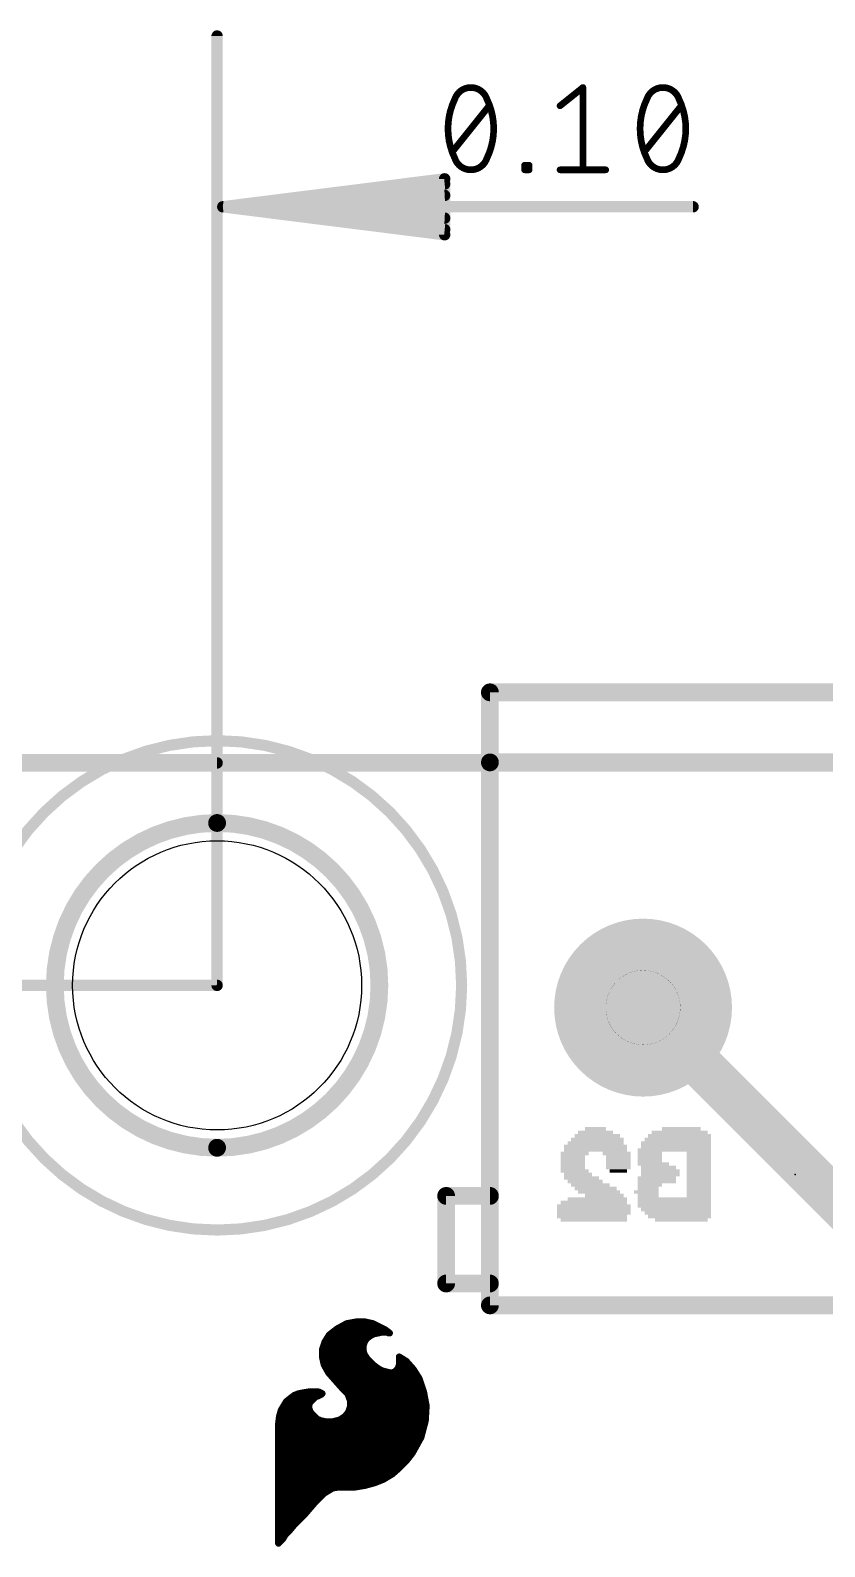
# Model space of a CAD drawing. Extents: x -28.1 to 58.5, y -25.8 to 33.8.
# Drawn here: x 0.41 to 9.48, y 16.45 to 33.77 of the extents above; entities that cross this region are included whole.
import ezdxf

# ---------------------------------------------------------------- set-up
doc = ezdxf.new("R2010")
doc.units = 0
for name, color, linetype in [('1', 12, 'CONTINUOUS'), ('16', 132, 'CONTINUOUS'), ('17', 110, 'CONTINUOUS'), ('20', 31, 'CONTINUOUS'), ('21', 253, 'CONTINUOUS'), ('22', 253, 'CONTINUOUS'), ('23', 53, 'CONTINUOUS'), ('24', 53, 'CONTINUOUS'), ('39', 12, 'CONTINUOUS'), ('41', 12, 'CONTINUOUS'), ('42', 132, 'CONTINUOUS'), ('47', 253, 'CONTINUOUS'), ('51', 253, 'CONTINUOUS')]:
    doc.layers.add(name, color=color, linetype=linetype)

# ---------------------------------------------------------------- blocks, each defined once
blk = doc.blocks.new('ROUNDP')
at = {"const_width": 0.5}
blk.add_lwpolyline([(0, -0.25, 1), (0, 0.25, 1), (0, -0.25)], format="xyb", dxfattribs=at)
blk = doc.blocks.new('RECT')
blk.add_solid([(-0.5, -0.5), (0.5, -0.5), (-0.5, 0.5), (0.5, 0.5)])

msp = doc.modelspace()

# ---------------------------------------------------------------- linework, layer by layer
at = {"layer": '1'}
for points, const_width in [([(0, 25.4), (25.4, 25.4)], 0.2032), ([(7.407, 22.606), (10.074, 19.939)], 0.508)]:
    msp.add_lwpolyline(points, dxfattribs=dict(at, const_width=const_width))
at = {"layer": '1', "const_width": 0.254}
msp.add_lwpolyline([(7.4968, 22.6958, 1), (7.3172, 22.5162)], format="xyb", dxfattribs=at)
at = {"layer": '16', "const_width": 0.2032}
msp.add_lwpolyline([(25.4, 25.4), (0, 25.4)], dxfattribs=at)
at = {"layer": '20', "const_width": 0.2032}
msp.add_lwpolyline([(25.4, 25.4), (0, 25.4)], dxfattribs=at)
at = {"layer": '20'}
msp.add_circle((2.54, 22.86), 1.651, dxfattribs=at)
at = {"layer": '21'}
for points, const_width in [([(5.657, 25.406), (5.657, 26.206)], 0.2032), ([(5.657, 26.206), (19.657, 26.206)], 0.2032), ([(5.657, 19.206), (5.657, 25.406)], 0.2032), ([(5.657, 25.406), (19.657, 25.406)], 0.2032), ([(19.657, 19.206), (5.657, 19.206)], 0.2032), ([(4.131, 19.019), (4.021, 18.999)], 0.0762), ([(4.231, 19.019), (4.131, 19.019)], 0.0762), ([(4.321, 18.999), (4.231, 19.019)], 0.0762), ([(3.821, 18.869), (3.771, 18.789)], 0.0762), ([(3.911, 18.939), (3.821, 18.869)], 0.0762), ([(3.8578, 18.8976), (4.4154, 18.8976)], 0.0762), ([(4.021, 18.999), (3.911, 18.939)], 0.0762), ([(3.9748, 18.9738), (4.3714, 18.9738)], 0.0762), ([(4.251, 18.829), (4.291, 18.859)], 0.0762), ([(4.291, 18.859), (4.331, 18.879)], 0.0762), ([(4.461, 18.929), (4.321, 18.999)], 0.0762), ([(4.331, 18.879), (4.381, 18.889)], 0.0762), ([(4.381, 18.889), (4.421, 18.899)], 0.0762), ([(4.421, 18.899), (4.481, 18.899)], 0.0762), ([(4.501, 18.899), (4.461, 18.929)], 0.0762), ([(4.481, 18.899), (4.501, 18.889)], 0.0762), ([(4.4838, 18.8976), (4.5024, 18.8976)], 0.0762), ([(4.511, 18.889), (4.501, 18.899)], 0.0762), ([(4.501, 18.889), (4.511, 18.889)], 0.0762), ([(3.771, 18.789), (3.741, 18.699)], 0.0762), ([(3.741, 18.699), (3.741, 18.619)], 0.0762), ([(3.741, 18.669), (4.216, 18.669)], 0.0762), ([(3.7564, 18.7452), (4.211, 18.7452)], 0.0762), ([(3.7913, 18.8214), (4.2459, 18.8214)], 0.0762), ([(4.211, 18.749), (4.221, 18.779)], 0.0762), ([(4.211, 18.689), (4.211, 18.749)], 0.0762), ([(4.221, 18.649), (4.211, 18.689)], 0.0762), ([(4.221, 18.779), (4.231, 18.799)], 0.0762), ([(4.231, 18.799), (4.251, 18.829)], 0.0762), ([(3.741, 18.619), (3.761, 18.529)], 0.0762), ([(3.7468, 18.5928), (4.2585, 18.5928)], 0.0762), ([(3.761, 18.529), (3.811, 18.439)], 0.0762), ([(3.7679, 18.5166), (4.3375, 18.5166)], 0.0762), ([(4.261, 18.589), (4.221, 18.649)], 0.0762), ([(4.321, 18.529), (4.261, 18.589)], 0.0762), ([(4.361, 18.499), (4.321, 18.529)], 0.0762), ([(4.391, 18.479), (4.361, 18.499)], 0.0762), ([(4.611, 18.499), (4.601, 18.479)], 0.0762), ([(4.621, 18.529), (4.611, 18.499)], 0.0762), ([(4.6169, 18.5166), (4.7476, 18.5166)], 0.0762), ([(4.621, 18.619), (4.621, 18.529)], 0.0762), ([(4.701, 18.569), (4.621, 18.619)], 0.0762), ([(4.621, 18.5928), (4.6629, 18.5928)], 0.0762), ([(4.781, 18.479), (4.701, 18.569)], 0.0762), ([(3.8102, 18.4404), (4.5054, 18.4404)], 0.0762), ([(3.811, 18.439), (3.881, 18.359)], 0.0762), ([(3.8765, 18.3642), (4.8526, 18.3642)], 0.0762), ([(3.881, 18.359), (3.961, 18.269)], 0.0762), ([(4.431, 18.459), (4.391, 18.479)], 0.0762), ([(4.511, 18.439), (4.431, 18.459)], 0.0762), ([(4.541, 18.439), (4.511, 18.439)], 0.0762), ([(4.571, 18.449), (4.541, 18.439)], 0.0762), ([(4.5452, 18.4404), (4.8056, 18.4404)], 0.0762), ([(4.601, 18.479), (4.571, 18.449)], 0.0762), ([(4.851, 18.369), (4.781, 18.479)], 0.0762), ([(4.901, 18.219), (4.851, 18.369)], 0.0762), ([(3.381, 18.149), (3.331, 18.109)], 0.0762), ([(3.421, 18.179), (3.381, 18.149)], 0.0762), ([(3.471, 18.199), (3.421, 18.179)], 0.0762), ([(3.521, 18.209), (3.471, 18.199)], 0.0762), ([(3.581, 18.219), (3.521, 18.209)], 0.0762), ([(3.5378, 18.2118), (3.7154, 18.2118)], 0.0762), ([(3.701, 18.219), (3.581, 18.219)], 0.0762), ([(3.601, 18.099), (3.661, 18.159)], 0.0762), ([(3.661, 18.159), (3.691, 18.169)], 0.0762), ([(3.691, 18.169), (3.731, 18.189)], 0.0762), ([(3.741, 18.199), (3.701, 18.219)], 0.0762), ([(3.731, 18.189), (3.741, 18.199)], 0.0762), ([(3.9441, 18.288), (4.878, 18.288)], 0.0762), ([(3.961, 18.269), (4.031, 18.199)], 0.0762), ([(4.0182, 18.2118), (4.9024, 18.2118)], 0.0762), ([(4.031, 18.199), (4.061, 18.119)], 0.0762), ([(4.931, 18.059), (4.901, 18.219)], 0.0762), ([(3.271, 18.009), (3.251, 17.939)], 0.0762), ([(3.2636, 17.9832), (3.6115, 17.9832)], 0.0762), ([(3.331, 18.109), (3.271, 18.009)], 0.0762), ([(3.3012, 18.0594), (3.591, 18.0594)], 0.0762), ([(3.3643, 18.1356), (3.6376, 18.1356)], 0.0762), ([(3.591, 18.069), (3.601, 18.099)], 0.0762), ([(3.591, 18.029), (3.591, 18.069)], 0.0762), ([(3.601, 17.999), (3.591, 18.029)], 0.0762), ([(3.621, 17.969), (3.601, 17.999)], 0.0762), ([(3.681, 17.909), (3.621, 17.969)], 0.0762), ([(4.041, 17.989), (4.001, 17.939)], 0.0762), ([(4.0364, 17.9832), (4.9265, 17.9832)], 0.0762), ([(4.061, 18.049), (4.041, 17.989)], 0.0762), ([(4.0548, 18.1356), (4.9166, 18.1356)], 0.0762), ([(4.061, 18.119), (4.061, 18.049)], 0.0762), ([(4.061, 18.0594), (4.9309, 18.0594)], 0.0762), ([(4.921, 17.889), (4.931, 18.059)], 0.0762), ([(3.251, 17.939), (3.241, 17.859)], 0.0762), ([(3.241, 17.859), (3.241, 16.489)], 0.0762), ([(3.241, 17.8308), (4.9057, 17.8308)], 0.0762), ([(3.247, 17.907), (3.686, 17.907)], 0.0762), ([(3.731, 17.889), (3.681, 17.909)], 0.0762), ([(3.781, 17.879), (3.731, 17.889)], 0.0762), ([(3.861, 17.879), (3.781, 17.879)], 0.0762), ([(3.941, 17.899), (3.861, 17.879)], 0.0762), ([(4.001, 17.939), (3.941, 17.899)], 0.0762), ([(3.953, 17.907), (4.9221, 17.907)], 0.0762), ([(4.871, 17.699), (4.921, 17.889)], 0.0762), ([(3.241, 17.7546), (4.8856, 17.7546)], 0.0762), ([(3.241, 17.6784), (4.8596, 17.6784)], 0.0762), ([(4.771, 17.519), (4.871, 17.699)], 0.0762), ([(3.241, 17.6022), (4.8172, 17.6022)], 0.0762), ([(3.241, 17.526), (4.7749, 17.526)], 0.0762), ([(3.241, 17.4498), (4.7172, 17.4498)], 0.0762), ([(4.701, 17.429), (4.771, 17.519)], 0.0762), ([(3.241, 17.3736), (4.6456, 17.3736)], 0.0762), ([(3.241, 17.2974), (4.562, 17.2974)], 0.0762), ([(4.441, 17.219), (4.541, 17.279)], 0.0762), ([(4.541, 17.279), (4.621, 17.349)], 0.0762), ([(4.621, 17.349), (4.701, 17.429)], 0.0762), ([(3.241, 17.2212), (4.4447, 17.2212)], 0.0762), ([(3.241, 17.145), (4.207, 17.145)], 0.0762), ([(3.761, 17.059), (3.861, 17.119)], 0.0762), ([(3.861, 17.119), (3.921, 17.129)], 0.0762), ([(3.921, 17.129), (4.111, 17.129)], 0.0762), ([(4.111, 17.129), (4.231, 17.149)], 0.0762), ([(4.231, 17.149), (4.341, 17.179)], 0.0762), ([(4.341, 17.179), (4.441, 17.219)], 0.0762), ([(3.241, 17.0688), (3.7773, 17.0688)], 0.0762), ([(3.241, 16.9926), (3.6946, 16.9926)], 0.0762), ([(3.541, 16.819), (3.661, 16.959)], 0.0762), ([(3.661, 16.959), (3.761, 17.059)], 0.0762), ([(3.241, 16.9164), (3.6245, 16.9164)], 0.0762), ([(3.241, 16.8402), (3.5592, 16.8402)], 0.0762), ([(3.241, 16.764), (3.486, 16.764)], 0.0762), ([(3.421, 16.699), (3.541, 16.819)], 0.0762), ([(3.241, 16.6878), (3.4117, 16.6878)], 0.0762), ([(3.241, 16.6116), (3.3436, 16.6116)], 0.0762), ([(3.291, 16.539), (3.321, 16.589)], 0.0762), ([(3.321, 16.589), (3.371, 16.639)], 0.0762), ([(3.371, 16.639), (3.421, 16.699)], 0.0762), ([(3.241, 16.489), (3.291, 16.539)], 0.0762), ([(3.241, 16.5354), (3.2874, 16.5354)], 0.0762)]:
    msp.add_lwpolyline(points, dxfattribs=dict(at, const_width=const_width))
for points, const_width in [([(5.7078, 26.206, 1), (5.6062, 26.206)], 0.1016), ([(5.657, 26.2568, 1), (5.657, 26.1552)], 0.1016), ([(5.7078, 25.406, 1), (5.6062, 25.406)], 0.1016), ([(5.657, 25.4568, 1), (5.657, 25.3552)], 0.1016), ([(5.6062, 25.406, 1), (5.7078, 25.406)], 0.1016), ([(5.657, 19.2568, 1), (5.657, 19.1552)], 0.1016), ([(5.6062, 19.206, 1), (5.7078, 19.206)], 0.1016), ([(4.131, 19.0381, 1), (4.131, 19)], 0.0381), ([(4.1344, 19.0003, 1), (4.1276, 19.0377)], 0.0381), ([(4.2351, 19.0376, 1), (4.2269, 19.0004)], 0.0381), ([(4.231, 19, 1), (4.231, 19.0381)], 0.0381), ([(3.8093, 18.884, 1), (3.8327, 18.854)], 0.0381), ([(3.8372, 18.8589, 1), (3.8048, 18.8791)], 0.0381), ([(3.8578, 18.9167, 1), (3.8578, 18.8786)], 0.0381), ([(3.9019, 18.9557, 1), (3.9201, 18.9223)], 0.0381), ([(3.9227, 18.924, 1), (3.8993, 18.954)], 0.0381), ([(3.9748, 18.9929, 1), (3.9748, 18.9548)], 0.0381), ([(4.0176, 19.0177, 1), (4.0244, 18.9803)], 0.0381), ([(4.0301, 18.9823, 1), (4.0119, 19.0157)], 0.0381), ([(4.2825, 18.876, 1), (4.2995, 18.842)], 0.0381), ([(4.3024, 18.8438, 1), (4.2796, 18.8742)], 0.0381), ([(4.3295, 19.016, 1), (4.3125, 18.982)], 0.0381), ([(4.3273, 18.8977, 1), (4.3347, 18.8603)], 0.0381), ([(4.3169, 18.9804, 1), (4.3251, 19.0176)], 0.0381), ([(4.3395, 18.862, 1), (4.3225, 18.896)], 0.0381), ([(4.3764, 18.9075, 1), (4.3856, 18.8705)], 0.0381), ([(4.3714, 18.9548, 1), (4.3714, 18.9929)], 0.0381), ([(4.3847, 18.8703, 1), (4.3773, 18.9077)], 0.0381), ([(4.421, 18.9181, 1), (4.421, 18.88)], 0.0381), ([(4.4154, 18.8786, 1), (4.4154, 18.9167)], 0.0381), ([(4.4256, 18.8805, 1), (4.4164, 18.9175)], 0.0381), ([(4.4724, 18.9442, 1), (4.4496, 18.9138)], 0.0381), ([(4.4525, 18.912, 1), (4.4695, 18.946)], 0.0381), ([(4.4895, 18.916, 1), (4.4725, 18.882)], 0.0381), ([(4.4838, 18.9167, 1), (4.4838, 18.8786)], 0.0381), ([(4.481, 18.88, 1), (4.481, 18.9181)], 0.0381), ([(4.5145, 18.9125, 1), (4.4875, 18.8855)], 0.0381), ([(4.501, 18.908, 1), (4.501, 18.8699)], 0.0381), ([(4.4896, 18.8838, 1), (4.5124, 18.9142)], 0.0381), ([(4.4925, 18.872, 1), (4.5095, 18.906)], 0.0381), ([(4.4975, 18.8755, 1), (4.5245, 18.9025)], 0.0381), ([(4.5024, 18.8786, 1), (4.5024, 18.9167)], 0.0381), ([(4.511, 18.8699, 1), (4.511, 18.908)], 0.0381), ([(3.7601, 18.699, 1), (3.722, 18.699)], 0.0381), ([(3.7229, 18.705, 1), (3.7591, 18.693)], 0.0381), ([(3.741, 18.6881, 1), (3.741, 18.65)], 0.0381), ([(3.7564, 18.7643, 1), (3.7564, 18.7262)], 0.0381), ([(3.7548, 18.7991, 1), (3.7872, 18.7789)], 0.0381), ([(3.7891, 18.783, 1), (3.7529, 18.795)], 0.0381), ([(3.7913, 18.8405, 1), (3.7913, 18.8024)], 0.0381), ([(4.1929, 18.755, 1), (4.2291, 18.743)], 0.0381), ([(4.2295, 18.6936, 1), (4.1925, 18.6844)], 0.0381), ([(4.2301, 18.749, 1), (4.192, 18.749)], 0.0381), ([(4.192, 18.689, 1), (4.2301, 18.689)], 0.0381), ([(4.204, 18.7875, 1), (4.238, 18.7705)], 0.0381), ([(4.2391, 18.773, 1), (4.2029, 18.785)], 0.0381), ([(4.211, 18.7262, 1), (4.211, 18.7643)], 0.0381), ([(4.2151, 18.8096, 1), (4.2469, 18.7884)], 0.0381), ([(4.248, 18.7905, 1), (4.214, 18.8075)], 0.0381), ([(4.216, 18.65, 1), (4.216, 18.6881)], 0.0381), ([(4.2396, 18.8442, 1), (4.2624, 18.8138)], 0.0381), ([(4.2669, 18.8184, 1), (4.2351, 18.8396)], 0.0381), ([(4.2459, 18.8024, 1), (4.2459, 18.8405)], 0.0381), ([(3.7596, 18.6231, 1), (3.7224, 18.6149)], 0.0381), ([(3.722, 18.619, 1), (3.7601, 18.619)], 0.0381), ([(3.7468, 18.6119, 1), (3.7468, 18.5738)], 0.0381), ([(3.7777, 18.5383, 1), (3.7443, 18.5197)], 0.0381), ([(3.7424, 18.5249, 1), (3.7796, 18.5331)], 0.0381), ([(3.7679, 18.5357, 1), (3.7679, 18.4976)], 0.0381), ([(4.2369, 18.6596, 1), (4.2051, 18.6384)], 0.0381), ([(4.2025, 18.6444, 1), (4.2395, 18.6536)], 0.0381), ([(4.2745, 18.6025, 1), (4.2475, 18.5755)], 0.0381), ([(4.2451, 18.5784, 1), (4.2769, 18.5996)], 0.0381), ([(4.2585, 18.5738, 1), (4.2585, 18.6119)], 0.0381), ([(4.3324, 18.5442, 1), (4.3096, 18.5138)], 0.0381), ([(4.3075, 18.5155, 1), (4.3345, 18.5425)], 0.0381), ([(4.3375, 18.4976, 1), (4.3375, 18.5357)], 0.0381), ([(4.3716, 18.5149, 1), (4.3504, 18.4831)], 0.0381), ([(4.3496, 18.4838, 1), (4.3724, 18.5142)], 0.0381), ([(4.628, 18.4905, 1), (4.594, 18.5075)], 0.0381), ([(4.6169, 18.5357, 1), (4.6169, 18.4976)], 0.0381), ([(4.6311, 18.6352, 1), (4.6109, 18.6028)], 0.0381), ([(4.621, 18.6119, 1), (4.621, 18.5738)], 0.0381), ([(4.6401, 18.619, 1), (4.602, 18.619)], 0.0381), ([(4.602, 18.529, 1), (4.6401, 18.529)], 0.0381), ([(4.6391, 18.523, 1), (4.6029, 18.535)], 0.0381), ([(4.6629, 18.5738, 1), (4.6629, 18.6119)], 0.0381), ([(4.7152, 18.5817, 1), (4.6868, 18.5563)], 0.0381), ([(4.6909, 18.5528, 1), (4.7111, 18.5852)], 0.0381), ([(4.7476, 18.4976, 1), (4.7476, 18.5357)], 0.0381), ([(3.8102, 18.4595, 1), (3.8102, 18.4214)], 0.0381), ([(3.8253, 18.4515, 1), (3.7967, 18.4265)], 0.0381), ([(3.7943, 18.4297, 1), (3.8277, 18.4483)], 0.0381), ([(3.8765, 18.3833, 1), (3.8765, 18.3452)], 0.0381), ([(3.8952, 18.3717, 1), (3.8668, 18.3463)], 0.0381), ([(3.8667, 18.3465, 1), (3.8953, 18.3715)], 0.0381), ([(4.3995, 18.496, 1), (4.3825, 18.462)], 0.0381), ([(4.3804, 18.4631, 1), (4.4016, 18.4949)], 0.0381), ([(4.4356, 18.4775, 1), (4.4264, 18.4405)], 0.0381), ([(4.4225, 18.442, 1), (4.4395, 18.476)], 0.0381), ([(4.511, 18.4581, 1), (4.511, 18.42)], 0.0381), ([(4.5054, 18.4214, 1), (4.5054, 18.4595)], 0.0381), ([(4.5064, 18.4205, 1), (4.5156, 18.4575)], 0.0381), ([(4.535, 18.4571, 1), (4.547, 18.4209)], 0.0381), ([(4.5452, 18.4595, 1), (4.5452, 18.4214)], 0.0381), ([(4.541, 18.42, 1), (4.541, 18.4581)], 0.0381), ([(4.5575, 18.4625, 1), (4.5845, 18.4355)], 0.0381), ([(4.577, 18.4309, 1), (4.565, 18.4671)], 0.0381), ([(4.584, 18.4875, 1), (4.618, 18.4705)], 0.0381), ([(4.6145, 18.4655, 1), (4.5875, 18.4925)], 0.0381), ([(4.5929, 18.505, 1), (4.6291, 18.493)], 0.0381), ([(4.7971, 18.4892, 1), (4.7649, 18.4688)], 0.0381), ([(4.7668, 18.4663, 1), (4.7952, 18.4917)], 0.0381), ([(4.8056, 18.4214, 1), (4.8056, 18.4595)], 0.0381), ([(4.8691, 18.375, 1), (4.8329, 18.363)], 0.0381), ([(4.8349, 18.3588, 1), (4.8671, 18.3792)], 0.0381), ([(4.8526, 18.3452, 1), (4.8526, 18.3833)], 0.0381), ([(3.3696, 18.1642, 1), (3.3924, 18.1338)], 0.0381), ([(3.3929, 18.1341, 1), (3.3691, 18.1639)], 0.0381), ([(3.4139, 18.1967, 1), (3.4281, 18.1613)], 0.0381), ([(3.4324, 18.1638, 1), (3.4096, 18.1942)], 0.0381), ([(3.4673, 18.2177, 1), (3.4747, 18.1803)], 0.0381), ([(3.4781, 18.1813, 1), (3.4639, 18.2167)], 0.0381), ([(3.5179, 18.2278, 1), (3.5241, 18.1902)], 0.0381), ([(3.5247, 18.1903, 1), (3.5173, 18.2277)], 0.0381), ([(3.5378, 18.2309, 1), (3.5378, 18.1928)], 0.0381), ([(3.581, 18.2381, 1), (3.581, 18.2)], 0.0381), ([(3.5841, 18.2002, 1), (3.5779, 18.2378)], 0.0381), ([(3.655, 18.1771, 1), (3.667, 18.1409)], 0.0381), ([(3.6745, 18.1455, 1), (3.6475, 18.1725)], 0.0381), ([(3.6825, 18.186, 1), (3.6995, 18.152)], 0.0381), ([(3.7095, 18.236, 1), (3.6925, 18.202)], 0.0381), ([(3.697, 18.1509, 1), (3.685, 18.1871)], 0.0381), ([(3.701, 18.2, 1), (3.701, 18.2381)], 0.0381), ([(3.7175, 18.2025, 1), (3.7445, 18.1755)], 0.0381), ([(3.7154, 18.1928, 1), (3.7154, 18.2309)], 0.0381), ([(3.7395, 18.172, 1), (3.7225, 18.206)], 0.0381), ([(3.7545, 18.1855, 1), (3.7275, 18.2125)], 0.0381), ([(3.7325, 18.182, 1), (3.7495, 18.216)], 0.0381), ([(3.9441, 18.3071, 1), (3.9441, 18.269)], 0.0381), ([(3.9745, 18.2825, 1), (3.9475, 18.2555)], 0.0381), ([(3.9468, 18.2563, 1), (3.9752, 18.2817)], 0.0381), ([(4.0182, 18.2309, 1), (4.0182, 18.1928)], 0.0381), ([(4.0488, 18.2057, 1), (4.0132, 18.1923)], 0.0381), ([(4.0175, 18.1855, 1), (4.0445, 18.2125)], 0.0381), ([(4.878, 18.269, 1), (4.878, 18.3071)], 0.0381), ([(4.9197, 18.2225, 1), (4.8823, 18.2155)], 0.0381), ([(4.8829, 18.213, 1), (4.9191, 18.225)], 0.0381), ([(4.9024, 18.1928, 1), (4.9024, 18.2309)], 0.0381), ([(3.2636, 18.0023, 1), (3.2636, 17.9642)], 0.0381), ([(3.2547, 18.0188, 1), (3.2873, 17.9992)], 0.0381), ([(3.2893, 18.0038, 1), (3.2527, 18.0142)], 0.0381), ([(3.3012, 18.0785, 1), (3.3012, 18.0404)], 0.0381), ([(3.3191, 18.1239, 1), (3.3429, 18.0941)], 0.0381), ([(3.3473, 18.0992, 1), (3.3147, 18.1188)], 0.0381), ([(3.3643, 18.1547, 1), (3.3643, 18.1166)], 0.0381), ([(3.5729, 18.075, 1), (3.6091, 18.063)], 0.0381), ([(3.6091, 18.035, 1), (3.5729, 18.023)], 0.0381), ([(3.6101, 18.069, 1), (3.572, 18.069)], 0.0381), ([(3.572, 18.029, 1), (3.6101, 18.029)], 0.0381), ([(3.6169, 18.0096, 1), (3.5851, 17.9884)], 0.0381), ([(3.5875, 18.1125, 1), (3.6145, 18.0855)], 0.0381), ([(3.6191, 18.093, 1), (3.5829, 18.105)], 0.0381), ([(3.5829, 17.993, 1), (3.6191, 18.005)], 0.0381), ([(3.591, 18.0404, 1), (3.591, 18.0785)], 0.0381), ([(3.6345, 17.9825, 1), (3.6075, 17.9555)], 0.0381), ([(3.6115, 17.9642, 1), (3.6115, 18.0023)], 0.0381), ([(3.6376, 18.1166, 1), (3.6376, 18.1547)], 0.0381), ([(4.0364, 18.0023, 1), (4.0364, 17.9642)], 0.0381), ([(4.0229, 17.995, 1), (4.0591, 17.983)], 0.0381), ([(4.0559, 17.9771, 1), (4.0261, 18.0009)], 0.0381), ([(4.0548, 18.1547, 1), (4.0548, 18.1166)], 0.0381), ([(4.08, 18.119, 1), (4.0419, 18.119)], 0.0381), ([(4.061, 18.0785, 1), (4.061, 18.0404)], 0.0381), ([(4.0419, 18.049, 1), (4.08, 18.049)], 0.0381), ([(4.0791, 18.043, 1), (4.0429, 18.055)], 0.0381), ([(4.0432, 18.1123, 1), (4.0788, 18.1257)], 0.0381), ([(4.95, 18.0579, 1), (4.912, 18.0601)], 0.0381), ([(4.9123, 18.0555, 1), (4.9497, 18.0625)], 0.0381), ([(4.9166, 18.1166, 1), (4.9166, 18.1547)], 0.0381), ([(4.9265, 17.9642, 1), (4.9265, 18.0023)], 0.0381), ([(4.9309, 18.0404, 1), (4.9309, 18.0785)], 0.0381), ([(3.2601, 17.859, 1), (3.222, 17.859)], 0.0381), ([(3.2221, 17.8614, 1), (3.2599, 17.8566)], 0.0381), ([(3.241, 17.8498, 1), (3.241, 17.8117)], 0.0381), ([(3.247, 17.9261, 1), (3.247, 17.888)], 0.0381), ([(3.2327, 17.9442, 1), (3.2693, 17.9338)], 0.0381), ([(3.2699, 17.9366, 1), (3.2321, 17.9414)], 0.0381), ([(3.6051, 17.9584, 1), (3.6369, 17.9796)], 0.0381), ([(3.6881, 17.9267, 1), (3.6739, 17.8913)], 0.0381), ([(3.6675, 17.8955, 1), (3.6945, 17.9225)], 0.0381), ([(3.686, 17.888, 1), (3.686, 17.9261)], 0.0381), ([(3.7347, 17.9077, 1), (3.7273, 17.8703)], 0.0381), ([(3.7239, 17.8713, 1), (3.7381, 17.9067)], 0.0381), ([(3.781, 17.8981, 1), (3.781, 17.86)], 0.0381), ([(3.7773, 17.8603, 1), (3.7847, 17.8977)], 0.0381), ([(3.8564, 17.8975, 1), (3.8656, 17.8605)], 0.0381), ([(3.861, 17.86, 1), (3.861, 17.8981)], 0.0381), ([(3.9304, 17.9149, 1), (3.9516, 17.8831)], 0.0381), ([(3.953, 17.9261, 1), (3.953, 17.888)], 0.0381), ([(3.9456, 17.8805, 1), (3.9364, 17.9175)], 0.0381), ([(3.9861, 17.9509, 1), (4.0159, 17.9271)], 0.0381), ([(4.0116, 17.9231, 1), (3.9904, 17.9549)], 0.0381), ([(4.902, 17.8901, 1), (4.94, 17.8879)], 0.0381), ([(4.9394, 17.8842, 1), (4.9026, 17.8938)], 0.0381), ([(4.9057, 17.8117, 1), (4.9057, 17.8498)], 0.0381), ([(4.9221, 17.888, 1), (4.9221, 17.9261)], 0.0381), ([(3.241, 17.7736, 1), (3.241, 17.7355)], 0.0381), ([(3.241, 17.6974, 1), (3.241, 17.6593)], 0.0381), ([(4.8526, 17.7038, 1), (4.8894, 17.6942)], 0.0381), ([(4.8877, 17.6897, 1), (4.8543, 17.7083)], 0.0381), ([(4.8596, 17.6593, 1), (4.8596, 17.6974)], 0.0381), ([(4.8856, 17.7355, 1), (4.8856, 17.7736)], 0.0381), ([(3.241, 17.6212, 1), (3.241, 17.5831)], 0.0381), ([(3.241, 17.545, 1), (3.241, 17.5069)], 0.0381), ([(3.241, 17.4688, 1), (3.241, 17.4307)], 0.0381), ([(4.7172, 17.4307, 1), (4.7172, 17.4688)], 0.0381), ([(4.7543, 17.5283, 1), (4.7877, 17.5097)], 0.0381), ([(4.786, 17.5073, 1), (4.756, 17.5307)], 0.0381), ([(4.7749, 17.5069, 1), (4.7749, 17.545)], 0.0381), ([(4.8172, 17.5831, 1), (4.8172, 17.6212)], 0.0381), ([(3.241, 17.3926, 1), (3.241, 17.3545)], 0.0381), ([(3.241, 17.3164, 1), (3.241, 17.2783)], 0.0381), ([(4.5508, 17.2627, 1), (4.5312, 17.2953)], 0.0381), ([(4.562, 17.2783, 1), (4.562, 17.3164)], 0.0381), ([(4.6075, 17.3625, 1), (4.6345, 17.3355)], 0.0381), ([(4.6335, 17.3347, 1), (4.6085, 17.3633)], 0.0381), ([(4.6456, 17.3545, 1), (4.6456, 17.3926)], 0.0381), ([(4.686, 17.4407, 1), (4.716, 17.4173)], 0.0381), ([(4.7145, 17.4155, 1), (4.6875, 17.4425)], 0.0381), ([(3.241, 17.2402, 1), (3.241, 17.2021)], 0.0381), ([(3.241, 17.164, 1), (3.241, 17.1259)], 0.0381), ([(3.8579, 17.1378, 1), (3.8641, 17.1002)], 0.0381), ([(3.8708, 17.1027, 1), (3.8512, 17.1353)], 0.0381), ([(3.921, 17.1481, 1), (3.921, 17.11)], 0.0381), ([(3.9241, 17.1102, 1), (3.9179, 17.1478)], 0.0381), ([(4.1079, 17.1478, 1), (4.1141, 17.1102)], 0.0381), ([(4.111, 17.11, 1), (4.111, 17.1481)], 0.0381), ([(4.207, 17.1259, 1), (4.207, 17.164)], 0.0381), ([(4.226, 17.1674, 1), (4.236, 17.1306)], 0.0381), ([(4.2341, 17.1302, 1), (4.2279, 17.1678)], 0.0381), ([(4.3339, 17.1967, 1), (4.3481, 17.1613)], 0.0381), ([(4.346, 17.1606, 1), (4.336, 17.1974)], 0.0381), ([(4.4312, 17.2353, 1), (4.4508, 17.2027)], 0.0381), ([(4.4481, 17.2013, 1), (4.4339, 17.2367)], 0.0381), ([(4.4447, 17.2021, 1), (4.4447, 17.2402)], 0.0381), ([(4.5285, 17.2933, 1), (4.5535, 17.2647)], 0.0381), ([(3.241, 17.0878, 1), (3.241, 17.0497)], 0.0381), ([(3.241, 17.0116, 1), (3.241, 16.9735)], 0.0381), ([(3.6475, 16.9725, 1), (3.6745, 16.9455)], 0.0381), ([(3.6755, 16.9466, 1), (3.6465, 16.9714)], 0.0381), ([(3.6946, 16.9735, 1), (3.6946, 17.0116)], 0.0381), ([(3.7512, 17.0753, 1), (3.7708, 17.0427)], 0.0381), ([(3.7745, 17.0455, 1), (3.7475, 17.0725)], 0.0381), ([(3.7773, 17.0497, 1), (3.7773, 17.0878)], 0.0381), ([(3.241, 16.9354, 1), (3.241, 16.8973)], 0.0381), ([(3.241, 16.8592, 1), (3.241, 16.8211)], 0.0381), ([(3.241, 16.783, 1), (3.241, 16.7449)], 0.0381), ([(3.486, 16.7449, 1), (3.486, 16.783)], 0.0381), ([(3.5265, 16.8314, 1), (3.5555, 16.8066)], 0.0381), ([(3.5545, 16.8055, 1), (3.5275, 16.8325)], 0.0381), ([(3.5592, 16.8211, 1), (3.5592, 16.8592)], 0.0381), ([(3.6245, 16.8973, 1), (3.6245, 16.9354)], 0.0381), ([(3.241, 16.7068, 1), (3.241, 16.6687)], 0.0381), ([(3.241, 16.6306, 1), (3.241, 16.5925)], 0.0381), ([(3.3373, 16.5792, 1), (3.3047, 16.5988)], 0.0381), ([(3.3436, 16.5925, 1), (3.3436, 16.6306)], 0.0381), ([(3.3564, 16.6512, 1), (3.3856, 16.6268)], 0.0381), ([(3.3845, 16.6255, 1), (3.3575, 16.6525)], 0.0381), ([(3.4075, 16.7125, 1), (3.4345, 16.6855)], 0.0381), ([(3.4356, 16.6868, 1), (3.4064, 16.7112)], 0.0381), ([(3.4117, 16.6687, 1), (3.4117, 16.7068)], 0.0381), ([(3.241, 16.5544, 1), (3.241, 16.5163)], 0.0381), ([(3.2275, 16.5025, 1), (3.2545, 16.4755)], 0.0381), ([(3.222, 16.489, 1), (3.2601, 16.489)], 0.0381), ([(3.2747, 16.5488, 1), (3.3073, 16.5292)], 0.0381), ([(3.3045, 16.5255, 1), (3.2775, 16.5525)], 0.0381), ([(3.2874, 16.5163, 1), (3.2874, 16.5544)], 0.0381), ([(3.3075, 16.6025, 1), (3.3345, 16.5755)], 0.0381)]:
    msp.add_lwpolyline(points, format="xyb", dxfattribs=dict(at, const_width=const_width))
at = {"layer": '23'}
for p in [(2.54, 22.86), (4.064, 17.78)]:
    msp.add_point(p, dxfattribs=at)
at = {"layer": '24'}
msp.add_point((9.144, 20.701), dxfattribs=at)
at = {"layer": '39', "const_width": 0.127}
msp.add_lwpolyline([(2.54, 20.066, 1), (2.54, 25.654, 1), (2.54, 20.066)], format="xyb", dxfattribs=at)
at = {"layer": '41'}
for points, const_width in [([(2.54, 24.7142, 1), (2.54, 21.0058)], 0.2032), ([(2.54, 21.0058, 1), (2.54, 24.7142)], 0.2032), ([(2.54, 24.765, 1), (2.54, 24.6634)], 0.1016), ([(2.54, 24.6634, 1), (2.54, 24.765)], 0.1016), ([(2.54, 21.0566, 1), (2.54, 20.955)], 0.1016), ([(2.54, 20.955, 1), (2.54, 21.0566)], 0.1016)]:
    msp.add_lwpolyline(points, format="xyb", dxfattribs=dict(at, const_width=const_width))
at = {"layer": '42'}
for points, const_width in [([(2.54, 24.7142, 1), (2.54, 21.0058)], 0.2032), ([(2.54, 21.0058, 1), (2.54, 24.7142)], 0.2032), ([(2.54, 24.765, 1), (2.54, 24.6634)], 0.1016), ([(2.54, 24.6634, 1), (2.54, 24.765)], 0.1016), ([(2.54, 21.0566, 1), (2.54, 20.955)], 0.1016), ([(2.54, 20.955, 1), (2.54, 21.0566)], 0.1016)]:
    msp.add_lwpolyline(points, format="xyb", dxfattribs=dict(at, const_width=const_width))
at = {"layer": '47'}
for points, const_width in [([(2.54, 22.86), (2.54, 33.7)], 0.13), ([(6.4583, 32.9031), (6.7193, 33.1119)], 0.0762), ([(6.7193, 33.1119), (6.7193, 32.1721)], 0.0762), ([(5.2303, 32.3809), (5.648, 32.9031)], 0.0762), ([(7.4249, 32.3809), (7.8426, 32.9031)], 0.0762), ([(6.0531, 32.1721), (6.0531, 32.2243)], 0.0762), ([(6.0531, 32.2243), (6.1053, 32.2243)], 0.0762), ([(6.1053, 32.1721), (6.0531, 32.1721)], 0.0762), ([(6.1053, 32.2243), (6.1053, 32.1721)], 0.0762), ([(6.4583, 32.1721), (6.9804, 32.1721)], 0.0762), ([(2.605, 31.75), (5.14, 32.0692)], 0.13), ([(2.605, 31.75), (5.14, 32.01)], 0.13), ([(5.14, 32.0692), (5.14, 31.4308)], 0.13), ([(2.605, 31.75), (5.14, 31.88)], 0.13), ([(2.605, 31.75), (7.9784, 31.75)], 0.13), ([(5.14, 31.4308), (2.605, 31.75)], 0.13), ([(5.14, 31.62), (2.605, 31.75)], 0.13), ([(5.14, 31.49), (2.605, 31.75)], 0.13), ([(2.54, 25.4), (-4.49, 25.4)], 0.13), ([(2.54, 22.86), (-4.49, 22.86)], 0.13)]:
    msp.add_lwpolyline(points, dxfattribs=dict(at, const_width=const_width))
for points, const_width in [([(2.5725, 33.7, 1), (2.5075, 33.7)], 0.065), ([(5.4392, 33.1119, 0.3205), (5.2564, 32.9814)], 0.0762), ([(5.6219, 32.9814, 0.3205), (5.4392, 33.1119)], 0.0762), ([(5.4392, 33.1309, 1), (5.4392, 33.0929)], 0.0381), ([(5.4392, 33.0929, 1), (5.4392, 33.1309)], 0.0381), ([(6.7384, 33.1119, 1), (6.7003, 33.1119)], 0.0381), ([(6.7312, 33.097, 1), (6.7074, 33.1268)], 0.0381), ([(7.6337, 33.1119, 0.3205), (7.451, 32.9814)], 0.0762), ([(7.8164, 32.9814, 0.3205), (7.6337, 33.1119)], 0.0762), ([(7.6337, 33.1309, 1), (7.6337, 33.0929)], 0.0381), ([(7.6337, 33.0929, 1), (7.6337, 33.1309)], 0.0381), ([(5.2564, 32.9814, 0.1139), (5.1781, 32.642)], 0.0762), ([(5.2384, 32.9876, 1), (5.2744, 32.9752)], 0.0381), ([(5.2735, 32.973, 1), (5.2393, 32.9897)], 0.0381), ([(5.7002, 32.642, 0.1139), (5.6219, 32.9814)], 0.0762), ([(5.639, 32.9897, 1), (5.6048, 32.973)], 0.0381), ([(5.6039, 32.9752, 1), (5.6399, 32.9876)], 0.0381), ([(5.6629, 32.8912, 1), (5.6331, 32.915)], 0.0381), ([(6.4464, 32.9179, 1), (6.4702, 32.8882)], 0.0381), ([(7.451, 32.9814, 0.1139), (7.3727, 32.642)], 0.0762), ([(7.4329, 32.9876, 1), (7.469, 32.9752)], 0.0381), ([(7.4681, 32.973, 1), (7.4338, 32.9897)], 0.0381), ([(7.8948, 32.642, 0.1139), (7.8164, 32.9814)], 0.0762), ([(7.8336, 32.9897, 1), (7.7993, 32.973)], 0.0381), ([(7.7984, 32.9752, 1), (7.8345, 32.9876)], 0.0381), ([(7.8574, 32.8912, 1), (7.8277, 32.915)], 0.0381), ([(5.1781, 32.642, 0.1139), (5.2564, 32.3026)], 0.0762), ([(5.1971, 32.642, 1), (5.1591, 32.642)], 0.0381), ([(5.1591, 32.642, 1), (5.1971, 32.642)], 0.0381), ([(5.6219, 32.3026, 0.1139), (5.7002, 32.642)], 0.0762), ([(5.7193, 32.642, 1), (5.6812, 32.642)], 0.0381), ([(5.6812, 32.642, 1), (5.7193, 32.642)], 0.0381), ([(7.3727, 32.642, 0.1139), (7.451, 32.3026)], 0.0762), ([(7.3917, 32.642, 1), (7.3536, 32.642)], 0.0381), ([(7.3536, 32.642, 1), (7.3917, 32.642)], 0.0381), ([(7.8164, 32.3026, 0.1139), (7.8948, 32.642)], 0.0762), ([(7.9138, 32.642, 1), (7.8757, 32.642)], 0.0381), ([(7.8757, 32.642, 1), (7.9138, 32.642)], 0.0381), ([(5.2154, 32.3928, 1), (5.2452, 32.369)], 0.0381), ([(7.41, 32.3928, 1), (7.4397, 32.369)], 0.0381), ([(5.2564, 32.3026, 0.3205), (5.4392, 32.1721)], 0.0762), ([(5.2744, 32.3088, 1), (5.2384, 32.2964)], 0.0381), ([(5.2393, 32.2943, 1), (5.2735, 32.311)], 0.0381), ([(5.4392, 32.1721, 0.3205), (5.6219, 32.3026)], 0.0762), ([(5.4392, 32.1911, 1), (5.4392, 32.1531)], 0.0381), ([(5.4392, 32.1531, 1), (5.4392, 32.1911)], 0.0381), ([(5.6048, 32.311, 1), (5.639, 32.2943)], 0.0381), ([(5.6399, 32.2964, 1), (5.6039, 32.3088)], 0.0381), ([(6.0531, 32.2434, 1), (6.0531, 32.2053)], 0.0381), ([(6.0722, 32.2243, 1), (6.0341, 32.2243)], 0.0381), ([(6.0531, 32.1912, 1), (6.0531, 32.1531)], 0.0381), ([(6.1244, 32.2243, 1), (6.0863, 32.2243)], 0.0381), ([(6.1053, 32.2053, 1), (6.1053, 32.2434)], 0.0381), ([(6.1053, 32.1531, 1), (6.1053, 32.1912)], 0.0381), ([(6.4583, 32.1912, 1), (6.4583, 32.1531)], 0.0381), ([(6.9804, 32.1531, 1), (6.9804, 32.1912)], 0.0381), ([(7.469, 32.3088, 1), (7.4329, 32.2964)], 0.0381), ([(7.451, 32.3026, 0.3205), (7.6337, 32.1721)], 0.0762), ([(7.4338, 32.2943, 1), (7.4681, 32.311)], 0.0381), ([(7.6337, 32.1721, 0.3205), (7.8164, 32.3026)], 0.0762), ([(7.6337, 32.1911, 1), (7.6337, 32.1531)], 0.0381), ([(7.6337, 32.1531, 1), (7.6337, 32.1911)], 0.0381), ([(7.7993, 32.311, 1), (7.8336, 32.2943)], 0.0381), ([(7.8345, 32.2964, 1), (7.7984, 32.3088)], 0.0381), ([(5.1725, 32.0692, 1), (5.1075, 32.0692)], 0.065), ([(5.1441, 32.037, 1), (5.1359, 32.1015)], 0.065), ([(5.1433, 31.9777, 1), (5.1367, 32.0423)], 0.065), ([(6.0341, 32.1721, 1), (6.0722, 32.1721)], 0.0381), ([(6.0863, 32.1721, 1), (6.1244, 32.1721)], 0.0381), ([(6.7003, 32.1721, 1), (6.7384, 32.1721)], 0.0381), ([(5.1417, 31.8475, 1), (5.1383, 31.9125)], 0.065), ([(2.605, 31.7825, 1), (2.605, 31.7175)], 0.065), ([(2.6091, 31.7822, 1), (2.6009, 31.7178)], 0.065), ([(2.6033, 31.7825, 1), (2.6067, 31.7175)], 0.065), ([(2.6067, 31.7825, 1), (2.6033, 31.7175)], 0.065), ([(2.6083, 31.7823, 1), (2.6017, 31.7177)], 0.065), ([(2.6017, 31.7823, 1), (2.6083, 31.7177)], 0.065), ([(2.6009, 31.7822, 1), (2.6091, 31.7178)], 0.065), ([(5.1383, 31.5875, 1), (5.1417, 31.6525)], 0.065), ([(7.9784, 31.7175, 1), (7.9784, 31.7825)], 0.065), ([(5.1367, 31.4577, 1), (5.1433, 31.5223)], 0.065), ([(5.1075, 31.4308, 1), (5.1725, 31.4308)], 0.065), ([(5.1359, 31.3985, 1), (5.1441, 31.463)], 0.065), ([(2.54, 25.3675, 1), (2.54, 25.4325)], 0.065), ([(2.5075, 22.86, 1), (2.5725, 22.86)], 0.065), ([(2.54, 22.8275, 1), (2.54, 22.8925)], 0.065)]:
    msp.add_lwpolyline(points, format="xyb", dxfattribs=dict(at, const_width=const_width))
at = {"layer": '51'}
for points, const_width in [([(7.407, 22.181, 1), (7.407, 23.031, 1), (7.407, 22.181)], 0.001), ([(5.2078, 20.456, 1), (5.1062, 20.456)], 0.1016), ([(5.157, 20.5068, 1), (5.157, 20.4052)], 0.1016), ([(5.657, 20.4052, 1), (5.657, 20.5068)], 0.1016), ([(5.157, 19.5068, 1), (5.157, 19.4052)], 0.1016), ([(5.1062, 19.456, 1), (5.2078, 19.456)], 0.1016), ([(5.657, 19.4052, 1), (5.657, 19.5068)], 0.1016)]:
    msp.add_lwpolyline(points, format="xyb", dxfattribs=dict(at, const_width=const_width))
at = {"layer": '51', "const_width": 0.2032}
for points in [[(5.157, 19.456), (5.157, 20.456)], [(5.157, 20.456), (5.657, 20.456)], [(5.657, 19.456), (5.157, 19.456)]]:
    msp.add_lwpolyline(points, dxfattribs=at)

# ---------------------------------------------------------------- block references
at = {"layer": '17', "xscale": 2.032, "yscale": 2.032, "rotation": 180}
msp.add_blockref('ROUNDP', (7.407, 22.606), dxfattribs=at)
msp.add_blockref('ROUNDP', (7.407, 22.606), dxfattribs=at)
at = {"layer": '22', "yscale": 0.04, "rotation": 180}
for p, xscale in [((6.884, 21.141), 0.52), ((6.864, 21.181), 0.4), ((6.864, 21.221), 0.24), ((7.824, 21.141), 0.72), ((7.824, 21.181), 0.64), ((7.844, 21.221), 0.44), ((6.624, 20.941), 0.32), ((6.864, 21.021), 0.72), ((6.864, 20.981), 0.72), ((6.864, 21.061), 0.64), ((6.884, 21.101), 0.6), ((7.104, 20.941), 0.32), ((7.764, 20.981), 0.84), ((7.484, 20.941), 0.28), ((7.784, 21.061), 0.8), ((7.784, 21.021), 0.8), ((7.804, 21.101), 0.76), ((8.044, 20.941), 0.28), ((6.604, 20.901), 0.28), ((6.604, 20.861), 0.28), ((6.604, 20.821), 0.28), ((6.604, 20.781), 0.28), ((7.124, 20.901), 0.28), ((7.124, 20.861), 0.28), ((7.124, 20.821), 0.28), ((7.124, 20.781), 0.28), ((7.484, 20.901), 0.28), ((7.484, 20.861), 0.28), ((7.524, 20.821), 0.36), ((7.584, 20.781), 0.4), ((8.044, 20.901), 0.28), ((8.044, 20.861), 0.28), ((8.044, 20.821), 0.28), ((8.044, 20.781), 0.28), ((6.624, 20.741), 0.32), ((6.664, 20.701), 0.32), ((6.704, 20.661), 0.4), ((6.744, 20.621), 0.4), ((7.124, 20.741), 0.2), ((7.564, 20.661), 0.44), ((7.564, 20.621), 0.44), ((7.604, 20.741), 0.44), ((7.604, 20.701), 0.44), ((8.044, 20.741), 0.28), ((8.044, 20.701), 0.28), ((8.044, 20.661), 0.28), ((8.044, 20.621), 0.28), ((6.884, 20.421), 0.68), ((6.804, 20.581), 0.44), ((6.864, 20.541), 0.48), ((6.904, 20.501), 0.48), ((6.964, 20.461), 0.44), ((7.444, 20.501), 0.28), ((7.484, 20.581), 0.28), ((7.464, 20.541), 0.24), ((7.464, 20.461), 0.24), ((7.764, 20.421), 0.84), ((8.044, 20.581), 0.28), ((8.044, 20.541), 0.28), ((8.044, 20.501), 0.28), ((8.044, 20.461), 0.28), ((6.844, 20.341), 0.84), ((6.844, 20.301), 0.84), ((6.844, 20.261), 0.84), ((6.844, 20.381), 0.76), ((7.764, 20.381), 0.84), ((7.764, 20.341), 0.84), ((7.784, 20.301), 0.8), ((7.804, 20.261), 0.76), ((6.824, 20.221), 0.8), ((6.844, 20.181), 0.76), ((7.824, 20.221), 0.72), ((7.844, 20.181), 0.6)]:
    msp.add_blockref('RECT', p, dxfattribs=dict(at, xscale=xscale))

doc.saveas('drawing.dxf')
